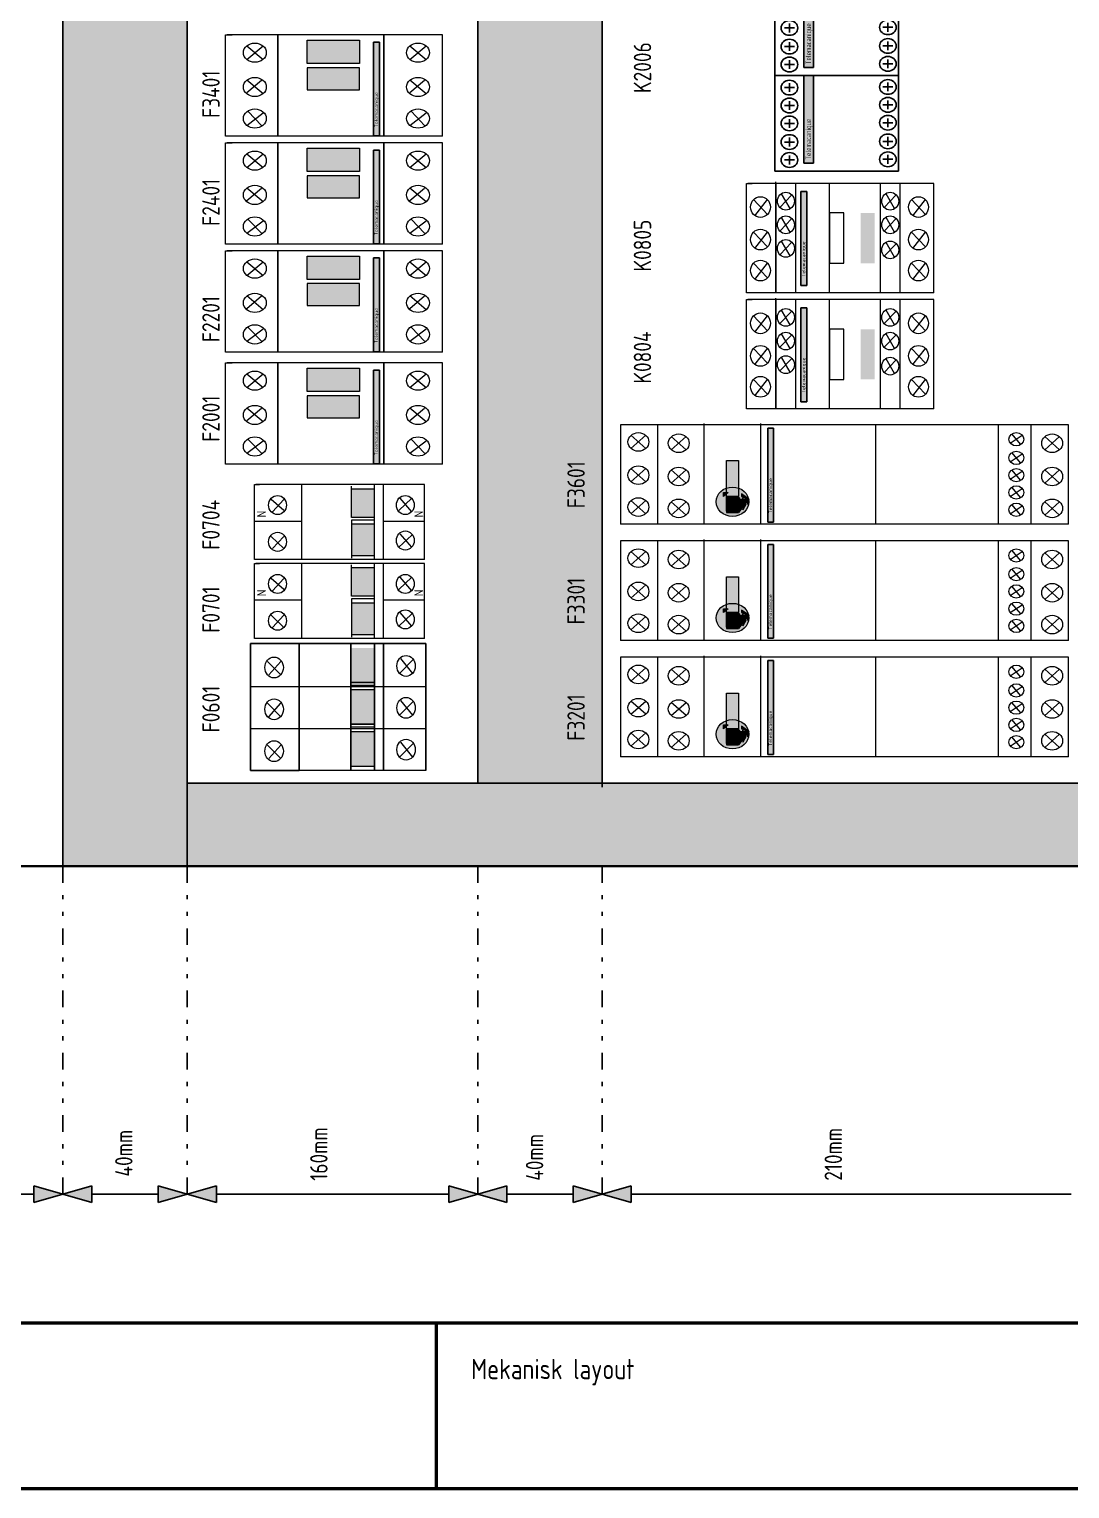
# Model space of a CAD drawing. Header units: millimetres. Extents: x 10 to 410, y 10 to 275.
# Drawn here: x 110.9 to 236.4, y 10 to 185.8 of the extents above; entities that cross this region are included whole.
import ezdxf
from ezdxf.enums import TextEntityAlignment as Align

# ---------------------------------------------------------------- set-up
doc = ezdxf.new("R2010")
doc.units = ezdxf.units.MM
doc.linetypes.add('Caddy_Dashdotdot', pattern=[7.5, 2, -1.5, 0.5, -1.5, 0.5, -1.5])
doc.linetypes.add('Caddy_Solid', pattern=[0])
doc.styles.add('Caddy_Vectorfont1p', font='isocp___.ttf', dxfattribs={"width": 0.9})

# ---------------------------------------------------------------- blocks, each defined once
blk = doc.blocks.new('Blk1')
at = {"linetype": 'Caddy_Solid', "lineweight": 50}
for p, q in [((10, 30), (410, 30)), ((160, 30), (160, 10)), ((410, 10), (10, 10))]:
    blk.add_line(p, q, dxfattribs=at)
at = {"lineweight": 25, "style": 'Caddy_Vectorfont1p', "width": 0.9}
blk.add_text('Mekanisk layout', height=2.45, dxfattribs=at).set_placement((164.2, 23.2))
blk = doc.blocks.new('Blk2')
for points in [[(152.55, 111.26), (152.55, 107.12), (149.69, 107.12), (149.69, 111.26)], [(152.55, 106.22), (152.55, 102.08), (149.69, 102.08), (149.69, 106.22)], [(152.55, 101.18), (152.55, 97.04), (149.69, 97.04), (149.69, 101.18)]]:
    blk.add_hatch(color=256).paths.add_polyline_path(points)
at = {"linetype": 'Caddy_Solid', "lineweight": 25}
for p, q in [((158.75, 111.8), (137.6, 111.8)), ((137.6, 106.58), (137.6, 111.8)), ((143.49, 111.08), (143.49, 111.8)), ((143.49, 111.08), (143.49, 96.5)), ((149.69, 96.5), (149.69, 111.8)), ((152.55, 106.58), (152.55, 111.8)), ((153.66, 106.58), (153.66, 111.8)), ((158.75, 96.5), (158.75, 111.8)), ((137.6, 96.5), (137.6, 106.58)), ((152.55, 106.58), (152.55, 96.5)), ((153.66, 106.58), (153.66, 96.5)), ((143.49, 96.5), (137.6, 96.5))]:
    blk.add_line(p, q, dxfattribs=at)
at = {"linetype": 'Caddy_Solid', "lineweight": 18}
for p, q in [((149.69, 111.8), (149.69, 106.76)), ((149.69, 111.26), (149.69, 107.12)), ((141.26, 108.02), (139.67, 109.64)), ((139.83, 108.02), (141.26, 109.64)), ((155.57, 108.2), (157.16, 109.82)), ((157.16, 108.2), (155.73, 110)), ((158.75, 106.58), (137.6, 106.58)), ((143.49, 106.58), (137.6, 106.58)), ((149.69, 107.12), (152.55, 107.12)), ((152.55, 107.12), (149.69, 107.12)), ((152.55, 106.76), (149.69, 106.76)), ((149.69, 106.76), (149.69, 101.72)), ((152.55, 106.22), (149.69, 106.22)), ((149.69, 106.22), (149.69, 102.08)), ((158.75, 106.58), (153.66, 106.58)), ((141.26, 102.98), (139.67, 104.6)), ((139.83, 102.98), (141.26, 104.6)), ((155.57, 103.16), (157.16, 104.78)), ((157.16, 103.16), (155.73, 104.96)), ((149.69, 102.08), (152.55, 102.08)), ((152.55, 102.08), (149.69, 102.08)), ((158.75, 101.54), (137.6, 101.54)), ((143.49, 101.54), (137.6, 101.54)), ((152.55, 101.72), (149.69, 101.72)), ((149.69, 101.72), (149.69, 96.68)), ((152.55, 101.18), (149.69, 101.18)), ((149.69, 101.18), (149.69, 97.04)), ((158.75, 101.54), (153.66, 101.54)), ((141.26, 97.94), (139.67, 99.56)), ((139.83, 97.94), (141.26, 99.56)), ((155.57, 98.12), (157.16, 99.74)), ((157.16, 98.12), (155.73, 99.92)), ((149.69, 97.04), (152.55, 97.04)), ((158.75, 96.5), (137.6, 96.5))]:
    blk.add_line(p, q, dxfattribs=at)
for centre in [(140.46, 108.92), (156.36, 109.1), (140.46, 103.88), (156.36, 104.06), (156.36, 99.02), (140.46, 98.84)]:
    blk.add_ellipse(centre, major_axis=(0, -1.26), ratio=0.883342, dxfattribs=at)
blk = doc.blocks.new('Blk3')
for color, points in [(256, [(150.73, 142.14), (144.43, 142.14), (144.43, 144.95), (150.73, 144.95)]), (1, [(144.43, 141.65), (150.73, 141.65), (150.73, 139), (144.43, 139)])]:
    blk.add_hatch(color=color).paths.add_polyline_path(points)
at = {"linetype": 'Caddy_Solid', "lineweight": 18}
for p, q in [((134.6, 133.39), (134.6, 145.61)), ((134.6, 145.61), (135.39, 145.61)), ((160.75, 145.61), (134.8, 145.61)), ((137.16, 142.64), (139.12, 144.29)), ((137.16, 144.29), (139.12, 142.64)), ((144.43, 142.14), (144.43, 144.95)), ((144.43, 144.95), (150.73, 144.95)), ((150.73, 144.95), (150.73, 142.14)), ((156.82, 142.64), (158.79, 144.29)), ((156.82, 144.29), (158.79, 142.64)), ((160.75, 133.39), (160.75, 145.61)), ((150.73, 142.14), (144.43, 142.14)), ((150.73, 141.65), (144.43, 141.65)), ((144.43, 141.65), (144.43, 139)), ((150.73, 139), (150.73, 141.65)), ((139.12, 138.51), (137.16, 140.16)), ((137.16, 138.67), (138.93, 140.16)), ((144.43, 139), (150.73, 139)), ((158.79, 138.51), (156.82, 140.16)), ((156.82, 138.67), (158.59, 140.16)), ((137.16, 134.71), (139.12, 136.2)), ((137.35, 136.36), (138.93, 134.71)), ((156.82, 134.71), (158.79, 136.2)), ((157.02, 136.36), (158.59, 134.71)), ((160.75, 133.39), (134.6, 133.39)), ((160.75, 133.39), (134.6, 133.39))]:
    blk.add_line(p, q, dxfattribs=at)
at = {"linetype": 'Caddy_Solid', "lineweight": 25}
for p, q in [((140.89, 145.45), (140.89, 145.61)), ((140.89, 133.39), (140.89, 145.45)), ((153.68, 133.39), (153.68, 145.61))]:
    blk.add_line(p, q, dxfattribs=at)
at = {"linetype": 'Caddy_Solid', "lineweight": 18}
for centre in [(138.14, 143.46), (138.14, 143.46), (157.8, 143.46), (157.8, 143.46), (138.14, 139.33), (138.14, 139.33), (157.8, 139.33), (157.8, 139.33), (138.14, 135.53), (157.8, 135.53)]:
    blk.add_ellipse(centre, major_axis=(1.38, 0), ratio=0.840083, dxfattribs=at)
blk = doc.blocks.new('Blk18')
for points in [[(194.98, 105.84), (194.98, 101.52), (196.42, 101.52), (196.42, 105.84)], [(197.22, 99.75), (197.1, 99.64), (196.97, 99.53), (196.84, 99.44), (196.69, 99.36), (196.54, 99.28), (196.38, 99.23), (196.21, 99.18), (196.04, 99.15), (195.87, 99.13), (195.7, 99.12), (195.53, 99.13), (195.36, 99.15), (195.19, 99.18), (195.02, 99.23), (194.86, 99.28), (194.71, 99.36), (194.56, 99.44), (194.43, 99.53), (194.3, 99.64), (194.18, 99.75), (194.08, 99.87), (193.99, 100), (193.91, 100.14), (193.84, 100.28), (193.79, 100.42), (193.75, 100.57), (193.73, 100.73), (193.72, 100.88), (193.73, 101.03), (193.75, 101.19), (193.79, 101.34), (193.84, 101.48), (193.91, 101.62), (193.99, 101.76), (194.08, 101.89), (194.18, 102.01), (194.3, 102.12), (194.43, 102.23), (194.56, 102.32), (194.71, 102.4), (194.86, 102.48), (195.02, 102.53), (195.19, 102.58), (195.36, 102.61), (195.53, 102.63), (195.7, 102.64), (195.87, 102.63), (196.04, 102.61), (196.21, 102.58), (196.38, 102.53), (196.54, 102.48), (196.69, 102.4), (196.84, 102.32), (196.97, 102.23), (197.1, 102.12), (197.22, 102.01), (197.32, 101.89), (197.41, 101.76), (197.49, 101.62), (197.56, 101.48), (197.61, 101.34), (197.65, 101.19), (197.67, 101.03), (197.68, 100.88), (197.67, 100.73), (197.65, 100.57), (197.61, 100.42), (197.56, 100.28), (197.49, 100.14), (197.41, 100), (197.32, 99.87)], [(195.16, 102), (194.62, 102), (194.62, 101.52)], [(194.98, 101.52), (196.42, 101.52), (196.42, 99.6), (194.98, 99.6), (194.98, 100.56)], [(195.34, 100.88), (196.6, 101.36)], [(197.68, 101.2), (196.42, 101.2), (196.42, 99.6)], [(196.78, 101.52), (196.78, 101.84), (197.68, 101.2)], [(196.78, 100.24), (196.96, 101.36)], [(197.32, 100.56), (196.96, 99.92)], [(197.68, 101.2), (197.5, 100.56)]]:
    blk.add_hatch(color=256).paths.add_polyline_path(points)
at = {"linetype": 'Caddy_Solid', "lineweight": 18}
for p, q in [((236.2, 110.16), (182.2, 110.16)), ((182.2, 110.16), (182.2, 98.16)), ((186.7, 98.16), (186.7, 110.16)), ((192.28, 98.16), (192.28, 110.32)), ((199.12, 98.16), (199.12, 110.32)), ((212.98, 98.16), (212.98, 110.16)), ((227.74, 98.16), (227.74, 110.16)), ((230.44, 107.76), (229.36, 109.04)), ((231.7, 98.16), (231.7, 110.16)), ((236.2, 98.16), (236.2, 110.16)), ((185.26, 107.28), (183.46, 108.88)), ((183.46, 107.28), (185.26, 108.88)), ((190.12, 107.12), (188.32, 108.72)), ((188.32, 107.12), (190.12, 108.72)), ((229.18, 107.92), (230.62, 108.88)), ((235.12, 107.12), (233.32, 108.72)), ((233.32, 107.12), (235.12, 108.72)), ((194.98, 105.2), (194.98, 105.84)), ((194.98, 105.84), (196.42, 105.84)), ((229.18, 105.68), (230.62, 106.64)), ((230.44, 105.52), (229.36, 106.8)), ((185.26, 103.28), (183.46, 104.88)), ((183.46, 103.28), (185.26, 104.88)), ((190.12, 103.12), (188.32, 104.72)), ((188.32, 103.12), (190.12, 104.72)), ((194.98, 99.76), (194.98, 105.2)), ((229.18, 103.6), (230.62, 104.56)), ((230.44, 103.44), (229.36, 104.72)), ((235.12, 103.12), (233.32, 104.72)), ((233.32, 103.12), (235.12, 104.72)), ((229.18, 101.52), (230.62, 102.48)), ((230.44, 101.36), (229.36, 102.64)), ((185.26, 99.44), (183.46, 101.04)), ((183.46, 99.44), (185.26, 101.04)), ((190.12, 99.28), (188.32, 100.88)), ((188.32, 99.28), (190.12, 100.88)), ((229.18, 99.44), (230.62, 100.4)), ((230.44, 99.28), (229.36, 100.56)), ((235.12, 99.28), (233.32, 100.88)), ((233.32, 99.28), (235.12, 100.88)), ((236.2, 98.16), (182.2, 98.16))]:
    blk.add_line(p, q, dxfattribs=at)
for points in [[(196.42, 105.84), (196.42, 101.52), (194.98, 101.52), (194.98, 105.84)], [(194.62, 101.52), (194.62, 102), (195.16, 102)], [(194.98, 100.56), (194.98, 99.6), (196.42, 99.6), (196.42, 101.52), (194.98, 101.52)], [(196.6, 101.36), (195.34, 100.88)], [(196.42, 99.6), (196.42, 101.2), (197.68, 101.2)], [(197.68, 101.2), (196.78, 101.84), (196.78, 101.52)], [(196.96, 101.36), (196.78, 100.24)], [(196.96, 99.92), (197.32, 100.56)], [(197.5, 100.56), (197.68, 101.2)]]:
    blk.add_lwpolyline(points, close=True, dxfattribs=at)
for centre, major_axis in [((184.36, 108.08), (1.26, 0)), ((184.36, 108.08), (1.26, 0)), ((189.22, 107.92), (1.26, 0)), ((189.22, 107.92), (1.26, 0)), ((229.9, 108.4), (0.9, 0)), ((229.9, 108.4), (0.9, 0)), ((234.22, 107.92), (1.26, 0)), ((234.22, 107.92), (1.26, 0)), ((229.9, 106.16), (0.9, 0)), ((229.9, 106.16), (0.9, 0)), ((184.36, 104.08), (1.26, 0)), ((184.36, 104.08), (1.26, 0)), ((189.22, 103.92), (1.26, 0)), ((189.22, 103.92), (1.26, 0)), ((229.9, 104.08), (0.9, 0)), ((229.9, 104.08), (0.9, 0)), ((234.22, 103.92), (1.26, 0)), ((234.22, 103.92), (1.26, 0)), ((195.7, 100.88), (1.98, 0)), ((229.9, 102), (0.9, 0)), ((229.9, 102), (0.9, 0)), ((184.36, 100.24), (1.26, 0)), ((184.36, 100.24), (1.26, 0)), ((189.22, 100.08), (1.26, 0)), ((229.9, 99.92), (0.9, 0)), ((234.22, 100.08), (1.26, 0)), ((234.22, 100.08), (1.26, 0))]:
    blk.add_ellipse(centre, major_axis=major_axis, ratio=0.888889, dxfattribs=at)
blk = doc.blocks.new('Blk19')
for points in [[(194.98, 119.84), (194.98, 115.52), (196.42, 115.52), (196.42, 119.84)], [(197.22, 113.75), (197.1, 113.64), (196.97, 113.53), (196.84, 113.44), (196.69, 113.36), (196.54, 113.28), (196.38, 113.23), (196.21, 113.18), (196.04, 113.15), (195.87, 113.13), (195.7, 113.12), (195.53, 113.13), (195.36, 113.15), (195.19, 113.18), (195.02, 113.23), (194.86, 113.28), (194.71, 113.36), (194.56, 113.44), (194.43, 113.53), (194.3, 113.64), (194.18, 113.75), (194.08, 113.87), (193.99, 114), (193.91, 114.14), (193.84, 114.28), (193.79, 114.42), (193.75, 114.57), (193.73, 114.73), (193.72, 114.88), (193.73, 115.03), (193.75, 115.19), (193.79, 115.34), (193.84, 115.48), (193.91, 115.62), (193.99, 115.76), (194.08, 115.89), (194.18, 116.01), (194.3, 116.12), (194.43, 116.23), (194.56, 116.32), (194.71, 116.4), (194.86, 116.48), (195.02, 116.53), (195.19, 116.58), (195.36, 116.61), (195.53, 116.63), (195.7, 116.64), (195.87, 116.63), (196.04, 116.61), (196.21, 116.58), (196.38, 116.53), (196.54, 116.48), (196.69, 116.4), (196.84, 116.32), (196.97, 116.23), (197.1, 116.12), (197.22, 116.01), (197.32, 115.89), (197.41, 115.76), (197.49, 115.62), (197.56, 115.48), (197.61, 115.34), (197.65, 115.19), (197.67, 115.03), (197.68, 114.88), (197.67, 114.73), (197.65, 114.57), (197.61, 114.42), (197.56, 114.28), (197.49, 114.14), (197.41, 114), (197.32, 113.87)], [(195.16, 116), (194.62, 116), (194.62, 115.52)], [(194.98, 115.52), (196.42, 115.52), (196.42, 113.6), (194.98, 113.6), (194.98, 114.56)], [(195.34, 114.88), (196.6, 115.36)], [(197.68, 115.2), (196.42, 115.2), (196.42, 113.6)], [(196.78, 115.52), (196.78, 115.84), (197.68, 115.2)], [(196.78, 114.24), (196.96, 115.36)], [(197.32, 114.56), (196.96, 113.92)], [(197.68, 115.2), (197.5, 114.56)]]:
    blk.add_hatch(color=256).paths.add_polyline_path(points)
at = {"linetype": 'Caddy_Solid', "lineweight": 18}
for p, q in [((236.2, 124.16), (182.2, 124.16)), ((182.2, 124.16), (182.2, 112.16)), ((186.7, 112.16), (186.7, 124.16)), ((192.28, 112.16), (192.28, 124.32)), ((199.12, 112.16), (199.12, 124.32)), ((212.98, 112.16), (212.98, 124.16)), ((227.74, 112.16), (227.74, 124.16)), ((231.7, 112.16), (231.7, 124.16)), ((236.2, 112.16), (236.2, 124.16)), ((185.26, 121.28), (183.46, 122.88)), ((183.46, 121.28), (185.26, 122.88)), ((190.12, 121.12), (188.32, 122.72)), ((188.32, 121.12), (190.12, 122.72)), ((229.18, 121.92), (230.62, 122.88)), ((230.44, 121.76), (229.36, 123.04)), ((235.12, 121.12), (233.32, 122.72)), ((233.32, 121.12), (235.12, 122.72)), ((194.98, 119.2), (194.98, 119.84)), ((194.98, 119.84), (196.42, 119.84)), ((229.18, 119.68), (230.62, 120.64)), ((230.44, 119.52), (229.36, 120.8)), ((185.26, 117.28), (183.46, 118.88)), ((183.46, 117.28), (185.26, 118.88)), ((190.12, 117.12), (188.32, 118.72)), ((188.32, 117.12), (190.12, 118.72)), ((194.98, 113.76), (194.98, 119.2)), ((229.18, 117.6), (230.62, 118.56)), ((230.44, 117.44), (229.36, 118.72)), ((235.12, 117.12), (233.32, 118.72)), ((233.32, 117.12), (235.12, 118.72)), ((229.18, 115.52), (230.62, 116.48)), ((230.44, 115.36), (229.36, 116.64)), ((185.26, 113.44), (183.46, 115.04)), ((183.46, 113.44), (185.26, 115.04)), ((190.12, 113.28), (188.32, 114.88)), ((188.32, 113.28), (190.12, 114.88)), ((229.18, 113.44), (230.62, 114.4)), ((230.44, 113.28), (229.36, 114.56)), ((235.12, 113.28), (233.32, 114.88)), ((233.32, 113.28), (235.12, 114.88)), ((236.2, 112.16), (182.2, 112.16))]:
    blk.add_line(p, q, dxfattribs=at)
for points in [[(196.42, 119.84), (196.42, 115.52), (194.98, 115.52), (194.98, 119.84)], [(194.62, 115.52), (194.62, 116), (195.16, 116)], [(194.98, 114.56), (194.98, 113.6), (196.42, 113.6), (196.42, 115.52), (194.98, 115.52)], [(196.6, 115.36), (195.34, 114.88)], [(196.42, 113.6), (196.42, 115.2), (197.68, 115.2)], [(197.68, 115.2), (196.78, 115.84), (196.78, 115.52)], [(196.96, 115.36), (196.78, 114.24)], [(196.96, 113.92), (197.32, 114.56)], [(197.5, 114.56), (197.68, 115.2)]]:
    blk.add_lwpolyline(points, close=True, dxfattribs=at)
for centre, major_axis in [((184.36, 122.08), (1.26, 0)), ((184.36, 122.08), (1.26, 0)), ((229.9, 122.4), (0.9, 0)), ((229.9, 122.4), (0.9, 0)), ((189.22, 121.92), (1.26, 0)), ((189.22, 121.92), (1.26, 0)), ((234.22, 121.92), (1.26, 0)), ((234.22, 121.92), (1.26, 0)), ((229.9, 120.16), (0.9, 0)), ((229.9, 120.16), (0.9, 0)), ((184.36, 118.08), (1.26, 0)), ((184.36, 118.08), (1.26, 0)), ((189.22, 117.92), (1.26, 0)), ((189.22, 117.92), (1.26, 0)), ((229.9, 118.08), (0.9, 0)), ((229.9, 118.08), (0.9, 0)), ((234.22, 117.92), (1.26, 0)), ((234.22, 117.92), (1.26, 0)), ((195.7, 114.88), (1.98, 0)), ((229.9, 116), (0.9, 0)), ((229.9, 116), (0.9, 0)), ((184.36, 114.24), (1.26, 0)), ((184.36, 114.24), (1.26, 0)), ((189.22, 114.08), (1.26, 0)), ((229.9, 113.92), (0.9, 0)), ((234.22, 114.08), (1.26, 0)), ((234.22, 114.08), (1.26, 0))]:
    blk.add_ellipse(centre, major_axis=major_axis, ratio=0.888889, dxfattribs=at)
blk = doc.blocks.new('Blk20')
for points in [[(194.98, 133.84), (194.98, 129.52), (196.42, 129.52), (196.42, 133.84)], [(197.22, 127.75), (197.1, 127.64), (196.97, 127.53), (196.84, 127.44), (196.69, 127.36), (196.54, 127.28), (196.38, 127.23), (196.21, 127.18), (196.04, 127.15), (195.87, 127.13), (195.7, 127.12), (195.53, 127.13), (195.36, 127.15), (195.19, 127.18), (195.02, 127.23), (194.86, 127.28), (194.71, 127.36), (194.56, 127.44), (194.43, 127.53), (194.3, 127.64), (194.18, 127.75), (194.08, 127.87), (193.99, 128), (193.91, 128.14), (193.84, 128.28), (193.79, 128.42), (193.75, 128.57), (193.73, 128.73), (193.72, 128.88), (193.73, 129.03), (193.75, 129.19), (193.79, 129.34), (193.84, 129.48), (193.91, 129.62), (193.99, 129.76), (194.08, 129.89), (194.18, 130.01), (194.3, 130.12), (194.43, 130.23), (194.56, 130.32), (194.71, 130.4), (194.86, 130.48), (195.02, 130.53), (195.19, 130.58), (195.36, 130.61), (195.53, 130.63), (195.7, 130.64), (195.87, 130.63), (196.04, 130.61), (196.21, 130.58), (196.38, 130.53), (196.54, 130.48), (196.69, 130.4), (196.84, 130.32), (196.97, 130.23), (197.1, 130.12), (197.22, 130.01), (197.32, 129.89), (197.41, 129.76), (197.49, 129.62), (197.56, 129.48), (197.61, 129.34), (197.65, 129.19), (197.67, 129.03), (197.68, 128.88), (197.67, 128.73), (197.65, 128.57), (197.61, 128.42), (197.56, 128.28), (197.49, 128.14), (197.41, 128), (197.32, 127.87)], [(195.16, 130), (194.62, 130), (194.62, 129.52)], [(194.98, 129.52), (196.42, 129.52), (196.42, 127.6), (194.98, 127.6), (194.98, 128.56)], [(195.34, 128.88), (196.6, 129.36)], [(197.68, 129.2), (196.42, 129.2), (196.42, 127.6)], [(196.78, 129.52), (196.78, 129.84), (197.68, 129.2)], [(196.78, 128.24), (196.96, 129.36)], [(197.32, 128.56), (196.96, 127.92)], [(197.68, 129.2), (197.5, 128.56)]]:
    blk.add_hatch(color=256).paths.add_polyline_path(points)
at = {"linetype": 'Caddy_Solid', "lineweight": 18}
for p, q in [((236.2, 138.16), (182.2, 138.16)), ((182.2, 138.16), (182.2, 126.16)), ((186.7, 126.16), (186.7, 138.16)), ((192.28, 126.16), (192.28, 138.32)), ((199.12, 126.16), (199.12, 138.32)), ((212.98, 126.16), (212.98, 138.16)), ((227.74, 126.16), (227.74, 138.16)), ((231.7, 126.16), (231.7, 138.16)), ((236.2, 126.16), (236.2, 138.16)), ((185.26, 135.28), (183.46, 136.88)), ((183.46, 135.28), (185.26, 136.88)), ((190.12, 135.12), (188.32, 136.72)), ((188.32, 135.12), (190.12, 136.72)), ((229.18, 135.92), (230.62, 136.88)), ((230.44, 135.76), (229.36, 137.04)), ((235.12, 135.12), (233.32, 136.72)), ((233.32, 135.12), (235.12, 136.72)), ((194.98, 133.2), (194.98, 133.84)), ((194.98, 133.84), (196.42, 133.84)), ((229.18, 133.68), (230.62, 134.64)), ((230.44, 133.52), (229.36, 134.8)), ((185.26, 131.28), (183.46, 132.88)), ((183.46, 131.28), (185.26, 132.88)), ((190.12, 131.12), (188.32, 132.72)), ((188.32, 131.12), (190.12, 132.72)), ((194.98, 127.76), (194.98, 133.2)), ((229.18, 131.6), (230.62, 132.56)), ((230.44, 131.44), (229.36, 132.72)), ((235.12, 131.12), (233.32, 132.72)), ((233.32, 131.12), (235.12, 132.72)), ((229.18, 129.52), (230.62, 130.48)), ((230.44, 129.36), (229.36, 130.64)), ((185.26, 127.44), (183.46, 129.04)), ((183.46, 127.44), (185.26, 129.04)), ((190.12, 127.28), (188.32, 128.88)), ((188.32, 127.28), (190.12, 128.88)), ((229.18, 127.44), (230.62, 128.4)), ((230.44, 127.28), (229.36, 128.56)), ((235.12, 127.28), (233.32, 128.88)), ((233.32, 127.28), (235.12, 128.88)), ((236.2, 126.16), (182.2, 126.16))]:
    blk.add_line(p, q, dxfattribs=at)
for points in [[(196.42, 133.84), (196.42, 129.52), (194.98, 129.52), (194.98, 133.84)], [(194.62, 129.52), (194.62, 130), (195.16, 130)], [(194.98, 128.56), (194.98, 127.6), (196.42, 127.6), (196.42, 129.52), (194.98, 129.52)], [(196.6, 129.36), (195.34, 128.88)], [(196.42, 127.6), (196.42, 129.2), (197.68, 129.2)], [(197.68, 129.2), (196.78, 129.84), (196.78, 129.52)], [(196.96, 129.36), (196.78, 128.24)], [(196.96, 127.92), (197.32, 128.56)], [(197.5, 128.56), (197.68, 129.2)]]:
    blk.add_lwpolyline(points, close=True, dxfattribs=at)
for centre, major_axis in [((184.36, 136.08), (1.26, 0)), ((184.36, 136.08), (1.26, 0)), ((229.9, 136.4), (0.9, 0)), ((229.9, 136.4), (0.9, 0)), ((189.22, 135.92), (1.26, 0)), ((189.22, 135.92), (1.26, 0)), ((234.22, 135.92), (1.26, 0)), ((234.22, 135.92), (1.26, 0)), ((229.9, 134.16), (0.9, 0)), ((229.9, 134.16), (0.9, 0)), ((184.36, 132.08), (1.26, 0)), ((184.36, 132.08), (1.26, 0)), ((189.22, 131.92), (1.26, 0)), ((189.22, 131.92), (1.26, 0)), ((229.9, 132.08), (0.9, 0)), ((229.9, 132.08), (0.9, 0)), ((234.22, 131.92), (1.26, 0)), ((234.22, 131.92), (1.26, 0)), ((195.7, 128.88), (1.98, 0)), ((229.9, 130), (0.9, 0)), ((229.9, 130), (0.9, 0)), ((184.36, 128.24), (1.26, 0)), ((184.36, 128.24), (1.26, 0)), ((189.22, 128.08), (1.26, 0)), ((229.9, 127.92), (0.9, 0)), ((234.22, 128.08), (1.26, 0)), ((234.22, 128.08), (1.26, 0))]:
    blk.add_ellipse(centre, major_axis=major_axis, ratio=0.888889, dxfattribs=at)
blk = doc.blocks.new('Blk22')
at = {"linetype": 'Caddy_Solid', "lineweight": 18}
for p, q in [((209.1, 163.66), (207.4, 163.66)), ((207.4, 163.66), (207.4, 157.61)), ((209.1, 157.61), (209.1, 163.66)), ((207.4, 157.61), (209.1, 157.61))]:
    blk.add_line(p, q, dxfattribs=at)
blk = doc.blocks.new('Blk21')
blk.add_hatch(color=256).paths.add_polyline_path([(212.84, 163.66), (212.84, 157.61), (211.14, 157.61), (211.14, 163.66)])
at = {"linetype": 'Caddy_Solid', "lineweight": 18}
for p, q in [((197.37, 154.05), (197.37, 167.22)), ((197.37, 167.22), (198.05, 167.22)), ((219.98, 167.22), (197.54, 167.22)), ((200.94, 154.05), (200.94, 167.4)), ((203.32, 154.05), (203.32, 167.22)), ((207.4, 154.05), (207.4, 167.22)), ((213.52, 154.05), (213.52, 167.22)), ((215.9, 154.05), (215.9, 167.22)), ((219.98, 154.05), (219.98, 167.22)), ((199.93, 163.48), (198.23, 165.26)), ((198.39, 163.3), (199.93, 165.26)), ((201.46, 164.37), (202.81, 165.79)), ((202.64, 164.19), (201.62, 165.97)), ((214.03, 164.37), (215.39, 165.79)), ((215.22, 164.19), (214.2, 165.97)), ((218.96, 163.48), (217.26, 165.26)), ((217.43, 163.3), (218.96, 165.26)), ((201.46, 161.52), (202.81, 162.95)), ((202.64, 161.34), (201.62, 163.12)), ((214.03, 161.52), (215.39, 162.95)), ((215.22, 161.34), (214.2, 163.12)), ((199.93, 159.56), (198.23, 161.34)), ((198.39, 159.39), (199.93, 161.34)), ((201.46, 158.67), (202.81, 160.1)), ((202.64, 158.5), (201.62, 160.28)), ((215.22, 158.32), (214.2, 160.1)), ((218.96, 159.56), (217.26, 161.34)), ((217.43, 159.39), (218.96, 161.34)), ((214.03, 158.5), (215.39, 159.92)), ((199.93, 155.83), (198.23, 157.61)), ((198.39, 155.65), (199.93, 157.61)), ((218.96, 155.83), (217.26, 157.61)), ((217.43, 155.65), (218.96, 157.61)), ((219.98, 154.05), (197.37, 154.05)), ((219.98, 154.05), (197.37, 154.05))]:
    blk.add_line(p, q, dxfattribs=at)
at = {"linetype": 'Caddy_Solid', "lineweight": 25}
blk.add_line((200.94, 154.05), (200.94, 167.22), dxfattribs=at)
at = {"linetype": 'Caddy_Solid', "lineweight": 18}
for centre, major_axis in [((199.07, 164.37), (0, 1.25)), ((202.13, 165.08), (0, 1.07)), ((214.71, 165.08), (0, 1.07)), ((218.11, 164.37), (0, 1.25)), ((202.13, 162.23), (0, 1.07)), ((214.71, 162.23), (0, 1.07)), ((199.07, 160.45), (0, 1.25)), ((202.13, 159.39), (0, 1.07)), ((214.71, 159.21), (0, 1.07)), ((218.11, 160.45), (0, 1.25)), ((199.07, 156.72), (0, 1.25)), ((218.11, 156.72), (0, 1.25))]:
    blk.add_ellipse(centre, major_axis=major_axis, ratio=0.955055, dxfattribs=at)
blk.add_blockref('Blk22', (0, 0, 1))
blk = doc.blocks.new('Blk23')
for points in [[(152.57, 120.94), (152.57, 117.5), (149.8, 117.5), (149.8, 120.94)], [(152.57, 116.68), (152.57, 112.91), (149.8, 112.91), (149.8, 116.68)]]:
    blk.add_hatch(color=256).paths.add_polyline_path(points)
at = {"linetype": 'Caddy_Solid', "lineweight": 18}
for p, q in [((138.1, 121.44), (138.71, 121.44)), ((138.1, 112.42), (138.1, 121.44)), ((158.58, 121.44), (138.25, 121.44)), ((143.79, 112.42), (143.79, 121.44)), ((152.57, 112.42), (152.57, 121.44)), ((153.65, 112.42), (153.65, 121.44)), ((158.58, 112.42), (158.58, 121.44)), ((141.64, 118.32), (140.1, 119.63)), ((140.25, 118.16), (141.64, 119.63)), ((149.8, 120.94), (149.8, 121.27)), ((149.8, 117.5), (149.8, 120.94)), ((149.8, 120.94), (152.57, 120.94)), ((155.5, 118.32), (157.04, 119.8)), ((157.04, 118.16), (155.65, 119.8)), ((143.79, 117.01), (138.1, 117.01)), ((152.57, 117.5), (149.8, 117.5)), ((152.57, 117.17), (149.8, 117.17)), ((149.8, 117.17), (149.8, 112.58)), ((152.57, 116.68), (149.8, 116.68)), ((149.8, 116.68), (149.8, 112.91)), ((158.58, 117.01), (153.65, 117.01)), ((141.64, 113.73), (140.1, 115.2)), ((140.25, 113.73), (141.64, 115.2)), ((155.5, 113.89), (157.04, 115.37)), ((157.04, 113.89), (155.65, 115.53)), ((149.8, 112.91), (152.57, 112.91)), ((158.58, 112.42), (138.1, 112.42))]:
    blk.add_line(p, q, dxfattribs=at)
for centre in [(140.87, 118.98), (156.27, 118.98), (140.87, 114.55), (156.27, 114.71)]:
    blk.add_ellipse(centre, major_axis=(0, 1.15), ratio=0.939023, dxfattribs=at)
at = {"lineweight": 18, "style": 'Caddy_Vectorfont1p', "width": 0.954}
for p in [(139.48, 117.5), (158.42, 117.5)]:
    blk.add_text('N', height=1.08, rotation=90, dxfattribs=at).set_placement(p)
blk = doc.blocks.new('Blk24')
for points in [[(152.57, 130.44), (152.57, 127), (149.8, 127), (149.8, 130.44)], [(152.57, 126.18), (152.57, 122.41), (149.8, 122.41), (149.8, 126.18)]]:
    blk.add_hatch(color=256).paths.add_polyline_path(points)
at = {"linetype": 'Caddy_Solid', "lineweight": 18}
for p, q in [((138.1, 130.94), (138.71, 130.94)), ((138.1, 121.92), (138.1, 130.94)), ((158.58, 130.94), (138.25, 130.94)), ((143.79, 121.92), (143.79, 130.94)), ((149.8, 130.44), (149.8, 130.77)), ((149.8, 127), (149.8, 130.44)), ((149.8, 130.44), (152.57, 130.44)), ((152.57, 121.92), (152.57, 130.94)), ((153.65, 121.92), (153.65, 130.94)), ((158.58, 121.92), (158.58, 130.94)), ((141.64, 127.82), (140.1, 129.13)), ((140.25, 127.66), (141.64, 129.13)), ((155.5, 127.82), (157.04, 129.3)), ((157.04, 127.66), (155.65, 129.3)), ((152.57, 127), (149.8, 127)), ((152.57, 126.67), (149.8, 126.67)), ((149.8, 126.67), (149.8, 122.08)), ((143.79, 126.51), (138.1, 126.51)), ((152.57, 126.18), (149.8, 126.18)), ((149.8, 126.18), (149.8, 122.41)), ((158.58, 126.51), (153.65, 126.51)), ((155.5, 123.39), (157.04, 124.87)), ((157.04, 123.39), (155.65, 125.03)), ((141.64, 123.23), (140.1, 124.7)), ((140.25, 123.23), (141.64, 124.7)), ((158.58, 121.92), (138.1, 121.92)), ((149.8, 122.41), (152.57, 122.41))]:
    blk.add_line(p, q, dxfattribs=at)
for centre in [(140.87, 128.48), (156.27, 128.48), (140.87, 124.05), (156.27, 124.21)]:
    blk.add_ellipse(centre, major_axis=(0, 1.15), ratio=0.939023, dxfattribs=at)
at = {"lineweight": 18, "style": 'Caddy_Vectorfont1p', "width": 0.954}
for p in [(139.48, 127), (158.43, 127)]:
    blk.add_text('N', height=1.08, rotation=90, dxfattribs=at).set_placement(p)
blk = doc.blocks.new('Blk25')
for color, points in [(256, [(150.73, 155.64), (144.43, 155.64), (144.43, 158.45), (150.73, 158.45)]), (1, [(144.43, 155.15), (150.73, 155.15), (150.73, 152.5), (144.43, 152.5)])]:
    blk.add_hatch(color=color).paths.add_polyline_path(points)
at = {"linetype": 'Caddy_Solid', "lineweight": 18}
for p, q in [((134.6, 146.89), (134.6, 159.11)), ((134.6, 159.11), (135.39, 159.11)), ((160.75, 159.11), (134.8, 159.11)), ((144.43, 155.64), (144.43, 158.45)), ((144.43, 158.45), (150.73, 158.45)), ((150.73, 158.45), (150.73, 155.64)), ((160.75, 146.89), (160.75, 159.11)), ((137.16, 156.14), (139.12, 157.79)), ((137.16, 157.79), (139.12, 156.14)), ((156.82, 156.14), (158.79, 157.79)), ((156.82, 157.79), (158.79, 156.14)), ((150.73, 155.64), (144.43, 155.64)), ((150.73, 155.15), (144.43, 155.15)), ((144.43, 155.15), (144.43, 152.5)), ((150.73, 152.5), (150.73, 155.15)), ((139.12, 152.01), (137.16, 153.66)), ((137.16, 152.17), (138.93, 153.66)), ((158.79, 152.01), (156.82, 153.66)), ((156.82, 152.17), (158.59, 153.66)), ((144.43, 152.5), (150.73, 152.5)), ((137.16, 148.21), (139.12, 149.7)), ((137.35, 149.86), (138.93, 148.21)), ((156.82, 148.21), (158.79, 149.7)), ((157.02, 149.86), (158.59, 148.21)), ((160.75, 146.89), (134.6, 146.89)), ((160.75, 146.89), (134.6, 146.89))]:
    blk.add_line(p, q, dxfattribs=at)
at = {"linetype": 'Caddy_Solid', "lineweight": 25}
for p, q in [((140.89, 158.95), (140.89, 159.11)), ((140.89, 146.89), (140.89, 158.95)), ((153.68, 146.89), (153.68, 159.11))]:
    blk.add_line(p, q, dxfattribs=at)
at = {"linetype": 'Caddy_Solid', "lineweight": 18}
for centre in [(138.14, 156.96), (138.14, 156.96), (157.8, 156.96), (157.8, 156.96), (138.14, 152.83), (138.14, 152.83), (157.8, 152.83), (157.8, 152.83), (138.14, 149.03), (157.8, 149.03)]:
    blk.add_ellipse(centre, major_axis=(1.38, 0), ratio=0.840083, dxfattribs=at)
blk = doc.blocks.new('Blk26')
for color, points in [(256, [(150.73, 168.64), (144.43, 168.64), (144.43, 171.45), (150.73, 171.45)]), (1, [(144.43, 168.15), (150.73, 168.15), (150.73, 165.5), (144.43, 165.5)])]:
    blk.add_hatch(color=color).paths.add_polyline_path(points)
at = {"linetype": 'Caddy_Solid', "lineweight": 18}
for p, q in [((134.6, 159.89), (134.6, 172.11)), ((134.6, 172.11), (135.39, 172.11)), ((160.75, 172.11), (134.8, 172.11)), ((137.16, 169.14), (139.12, 170.79)), ((137.16, 170.79), (139.12, 169.14)), ((144.43, 168.64), (144.43, 171.45)), ((144.43, 171.45), (150.73, 171.45)), ((150.73, 171.45), (150.73, 168.64)), ((156.82, 169.14), (158.79, 170.79)), ((156.82, 170.79), (158.79, 169.14)), ((160.75, 159.89), (160.75, 172.11)), ((150.73, 168.64), (144.43, 168.64)), ((150.73, 168.15), (144.43, 168.15)), ((144.43, 168.15), (144.43, 165.5)), ((150.73, 165.5), (150.73, 168.15)), ((139.12, 165.01), (137.16, 166.66)), ((137.16, 165.17), (138.93, 166.66)), ((144.43, 165.5), (150.73, 165.5)), ((158.79, 165.01), (156.82, 166.66)), ((156.82, 165.17), (158.59, 166.66)), ((137.16, 161.21), (139.12, 162.7)), ((137.35, 162.86), (138.93, 161.21)), ((156.82, 161.21), (158.79, 162.7)), ((157.02, 162.86), (158.59, 161.21)), ((160.75, 159.89), (134.6, 159.89)), ((160.75, 159.89), (134.6, 159.89))]:
    blk.add_line(p, q, dxfattribs=at)
at = {"linetype": 'Caddy_Solid', "lineweight": 25}
for p, q in [((140.89, 171.95), (140.89, 172.11)), ((140.89, 159.89), (140.89, 171.95)), ((153.68, 159.89), (153.68, 172.11))]:
    blk.add_line(p, q, dxfattribs=at)
at = {"linetype": 'Caddy_Solid', "lineweight": 18}
for centre in [(138.14, 169.96), (138.14, 169.96), (157.8, 169.96), (157.8, 169.96), (138.14, 165.83), (138.14, 165.83), (157.8, 165.83), (157.8, 165.83), (138.14, 162.03), (157.8, 162.03)]:
    blk.add_ellipse(centre, major_axis=(1.38, 0), ratio=0.840083, dxfattribs=at)
blk = doc.blocks.new('Blk27')
for color, points in [(256, [(150.73, 181.64), (144.43, 181.64), (144.43, 184.45), (150.73, 184.45)]), (1, [(144.43, 181.15), (150.73, 181.15), (150.73, 178.5), (144.43, 178.5)])]:
    blk.add_hatch(color=color).paths.add_polyline_path(points)
at = {"linetype": 'Caddy_Solid', "lineweight": 18}
for p, q in [((134.6, 172.89), (134.6, 185.11)), ((134.6, 185.11), (135.39, 185.11)), ((160.75, 185.11), (134.8, 185.11)), ((160.75, 172.89), (160.75, 185.11)), ((137.16, 182.14), (139.12, 183.79)), ((137.16, 183.79), (139.12, 182.14)), ((144.43, 181.64), (144.43, 184.45)), ((144.43, 184.45), (150.73, 184.45)), ((150.73, 184.45), (150.73, 181.64)), ((156.82, 182.14), (158.79, 183.79)), ((156.82, 183.79), (158.79, 182.14)), ((150.73, 181.64), (144.43, 181.64)), ((150.73, 181.15), (144.43, 181.15)), ((144.43, 181.15), (144.43, 178.5)), ((150.73, 178.5), (150.73, 181.15)), ((139.12, 178.01), (137.16, 179.66)), ((137.16, 178.17), (138.93, 179.66)), ((158.79, 178.01), (156.82, 179.66)), ((156.82, 178.17), (158.59, 179.66)), ((144.43, 178.5), (150.73, 178.5)), ((137.35, 175.86), (138.93, 174.21)), ((157.02, 175.86), (158.59, 174.21)), ((137.16, 174.21), (139.12, 175.7)), ((156.82, 174.21), (158.79, 175.7)), ((160.75, 172.89), (134.6, 172.89)), ((160.75, 172.89), (134.6, 172.89))]:
    blk.add_line(p, q, dxfattribs=at)
at = {"linetype": 'Caddy_Solid', "lineweight": 25}
for p, q in [((140.89, 184.95), (140.89, 185.11)), ((140.89, 172.89), (140.89, 184.95)), ((153.68, 172.89), (153.68, 185.11))]:
    blk.add_line(p, q, dxfattribs=at)
at = {"linetype": 'Caddy_Solid', "lineweight": 18}
for centre in [(138.14, 182.96), (138.14, 182.96), (157.8, 182.96), (157.8, 182.96), (138.14, 178.83), (138.14, 178.83), (157.8, 178.83), (157.8, 178.83), (138.14, 175.03), (157.8, 175.03)]:
    blk.add_ellipse(centre, major_axis=(1.38, 0), ratio=0.840083, dxfattribs=at)
blk = doc.blocks.new('Blk29')
at = {"linetype": 'Caddy_Solid', "lineweight": 18}
for p, q in [((209.1, 149.66), (207.4, 149.66)), ((207.4, 149.66), (207.4, 143.61)), ((209.1, 143.61), (209.1, 149.66)), ((207.4, 143.61), (209.1, 143.61))]:
    blk.add_line(p, q, dxfattribs=at)
blk = doc.blocks.new('Blk28')
blk.add_hatch(color=256).paths.add_polyline_path([(212.84, 149.66), (212.84, 143.61), (211.14, 143.61), (211.14, 149.66)])
at = {"linetype": 'Caddy_Solid', "lineweight": 18}
for p, q in [((197.37, 140.05), (197.37, 153.22)), ((197.37, 153.22), (198.05, 153.22)), ((219.98, 153.22), (197.54, 153.22)), ((200.94, 140.05), (200.94, 153.4)), ((203.32, 140.05), (203.32, 153.22)), ((207.4, 140.05), (207.4, 153.22)), ((213.52, 140.05), (213.52, 153.22)), ((215.9, 140.05), (215.9, 153.22)), ((219.98, 140.05), (219.98, 153.22)), ((199.93, 149.48), (198.23, 151.26)), ((198.39, 149.3), (199.93, 151.26)), ((201.46, 150.37), (202.81, 151.79)), ((202.64, 150.19), (201.62, 151.97)), ((214.03, 150.37), (215.39, 151.79)), ((215.22, 150.19), (214.2, 151.97)), ((218.96, 149.48), (217.26, 151.26)), ((217.43, 149.3), (218.96, 151.26)), ((201.46, 147.52), (202.81, 148.95)), ((202.64, 147.34), (201.62, 149.12)), ((214.03, 147.52), (215.39, 148.95)), ((215.22, 147.34), (214.2, 149.12)), ((199.93, 145.56), (198.23, 147.34)), ((198.39, 145.39), (199.93, 147.34)), ((201.46, 144.67), (202.81, 146.1)), ((202.64, 144.5), (201.62, 146.28)), ((214.03, 144.5), (215.39, 145.92)), ((215.22, 144.32), (214.2, 146.1)), ((218.96, 145.56), (217.26, 147.34)), ((217.43, 145.39), (218.96, 147.34)), ((199.93, 141.83), (198.23, 143.61)), ((198.39, 141.65), (199.93, 143.61)), ((218.96, 141.83), (217.26, 143.61)), ((217.43, 141.65), (218.96, 143.61)), ((219.98, 140.05), (197.37, 140.05)), ((219.98, 140.05), (197.37, 140.05))]:
    blk.add_line(p, q, dxfattribs=at)
at = {"linetype": 'Caddy_Solid', "lineweight": 25}
blk.add_line((200.94, 140.05), (200.94, 153.22), dxfattribs=at)
at = {"linetype": 'Caddy_Solid', "lineweight": 18}
for centre, major_axis in [((199.07, 150.37), (0, 1.25)), ((202.13, 151.08), (0, 1.07)), ((214.71, 151.08), (0, 1.07)), ((218.11, 150.37), (0, 1.25)), ((199.07, 146.45), (0, 1.25)), ((202.13, 148.23), (0, 1.07)), ((214.71, 148.23), (0, 1.07)), ((218.11, 146.45), (0, 1.25)), ((202.13, 145.39), (0, 1.07)), ((214.71, 145.21), (0, 1.07)), ((199.07, 142.72), (0, 1.25)), ((218.11, 142.72), (0, 1.25))]:
    blk.add_ellipse(centre, major_axis=major_axis, ratio=0.955055, dxfattribs=at)
blk.add_blockref('Blk29', (0, 0, 1))
blk = doc.blocks.new('Blk326')
at = {"linetype": 'Caddy_Solid', "lineweight": 25}
for p, q in [((213.83, 190.34), (215.04, 190.34)), ((214.43, 189.81), (214.43, 190.87))]:
    blk.add_line(p, q, dxfattribs=at)
blk.add_ellipse((214.43, 190.34), major_axis=(1.01, 0), ratio=0.877842, dxfattribs=at)
blk = doc.blocks.new('Blk327')
at = {"linetype": 'Caddy_Solid', "lineweight": 25}
for p, q in [((213.83, 188.18), (215.04, 188.18)), ((214.43, 187.65), (214.43, 188.71))]:
    blk.add_line(p, q, dxfattribs=at)
blk.add_ellipse((214.43, 188.18), major_axis=(1.01, 0), ratio=0.877842, dxfattribs=at)
blk = doc.blocks.new('Blk328')
at = {"linetype": 'Caddy_Solid', "lineweight": 25}
for p, q in [((214.43, 185.49), (214.43, 186.55)), ((213.83, 186.02), (215.04, 186.02))]:
    blk.add_line(p, q, dxfattribs=at)
blk.add_ellipse((214.43, 186.02), major_axis=(1.01, 0), ratio=0.877842, dxfattribs=at)
blk = doc.blocks.new('Blk329')
at = {"linetype": 'Caddy_Solid', "lineweight": 25}
for p, q in [((213.83, 183.78), (215.04, 183.78)), ((214.43, 183.25), (214.43, 184.31))]:
    blk.add_line(p, q, dxfattribs=at)
blk.add_ellipse((214.43, 183.78), major_axis=(1.01, 0), ratio=0.877842, dxfattribs=at)
blk = doc.blocks.new('Blk330')
at = {"linetype": 'Caddy_Solid', "lineweight": 25}
for p, q in [((213.83, 181.62), (215.04, 181.62)), ((214.43, 181.09), (214.43, 182.15))]:
    blk.add_line(p, q, dxfattribs=at)
blk.add_ellipse((214.43, 181.62), major_axis=(1.01, 0), ratio=0.877842, dxfattribs=at)
blk = doc.blocks.new('Blk331')
at = {"linetype": 'Caddy_Solid', "lineweight": 25}
for p, q in [((201.96, 190.26), (203.16, 190.26)), ((202.56, 189.73), (202.56, 190.79))]:
    blk.add_line(p, q, dxfattribs=at)
blk.add_ellipse((202.56, 190.26), major_axis=(1.01, 0), ratio=0.877842, dxfattribs=at)
blk = doc.blocks.new('Blk332')
at = {"linetype": 'Caddy_Solid', "lineweight": 25}
for p, q in [((201.96, 188.1), (203.16, 188.1)), ((202.56, 187.57), (202.56, 188.63))]:
    blk.add_line(p, q, dxfattribs=at)
blk.add_ellipse((202.56, 188.1), major_axis=(1.01, 0), ratio=0.877842, dxfattribs=at)
blk = doc.blocks.new('Blk333')
at = {"linetype": 'Caddy_Solid', "lineweight": 25}
for p, q in [((202.56, 185.41), (202.56, 186.47)), ((201.96, 185.94), (203.16, 185.94))]:
    blk.add_line(p, q, dxfattribs=at)
blk.add_ellipse((202.56, 185.94), major_axis=(1.01, 0), ratio=0.877842, dxfattribs=at)
blk = doc.blocks.new('Blk334')
at = {"linetype": 'Caddy_Solid', "lineweight": 25}
for p, q in [((201.96, 183.7), (203.16, 183.7)), ((202.56, 183.17), (202.56, 184.23))]:
    blk.add_line(p, q, dxfattribs=at)
blk.add_ellipse((202.56, 183.7), major_axis=(1.01, 0), ratio=0.877842, dxfattribs=at)
blk = doc.blocks.new('Blk335')
at = {"linetype": 'Caddy_Solid', "lineweight": 25}
for p, q in [((201.96, 181.54), (203.16, 181.54)), ((202.56, 181.01), (202.56, 182.07))]:
    blk.add_line(p, q, dxfattribs=at)
blk.add_ellipse((202.56, 181.54), major_axis=(1.01, 0), ratio=0.877842, dxfattribs=at)
blk = doc.blocks.new('Blk325')
blk.add_hatch(color=254).paths.add_polyline_path([(205.45, 181.16), (205.45, 191.72), (204.31, 191.72), (204.31, 181.24), (204.31, 181.16)])
at = {"linetype": 'Caddy_Solid', "lineweight": 25}
for p, q in [((200.8, 180.44), (200.8, 191.72)), ((200.8, 191.72), (215.71, 191.72)), ((215.71, 191.72), (215.71, 180.2)), ((200.8, 180.2), (200.8, 180.44)), ((215.71, 180.2), (200.8, 180.2))]:
    blk.add_line(p, q, dxfattribs=at)
at = {"color": 5, "linetype": 'Caddy_Solid', "lineweight": 25, "true_color": 0x0000ff}
for p, q in [((204.31, 181.24), (204.31, 191.72)), ((204.31, 191.72), (205.45, 191.72)), ((205.45, 191.72), (205.45, 181.16)), ((204.31, 181.32), (204.31, 181.16)), ((205.45, 181.16), (204.31, 181.16))]:
    blk.add_line(p, q, dxfattribs=at)
for name in ['Blk331', 'Blk326', 'Blk332', 'Blk327', 'Blk333', 'Blk328', 'Blk334', 'Blk329', 'Blk335', 'Blk330']:
    blk.add_blockref(name, (0, 0, 1))
at = {"lineweight": 25, "style": 'Caddy_Vectorfont1p', "width": 0.756}
blk.add_text('Telemacanique', height=0.665, rotation=90, dxfattribs=at).set_placement((205.17, 184.04), align=Align.CENTER)
blk = doc.blocks.new('Blk337')
at = {"linetype": 'Caddy_Solid', "lineweight": 25}
for p, q in [((214.43, 178.31), (214.43, 179.37)), ((213.83, 178.84), (215.04, 178.84))]:
    blk.add_line(p, q, dxfattribs=at)
blk.add_ellipse((214.43, 178.84), major_axis=(1.01, 0), ratio=0.877842, dxfattribs=at)
blk = doc.blocks.new('Blk338')
at = {"linetype": 'Caddy_Solid', "lineweight": 25}
for p, q in [((213.83, 176.68), (215.04, 176.68)), ((214.43, 176.15), (214.43, 177.21))]:
    blk.add_line(p, q, dxfattribs=at)
blk.add_ellipse((214.43, 176.68), major_axis=(1.01, 0), ratio=0.877842, dxfattribs=at)
blk = doc.blocks.new('Blk339')
at = {"linetype": 'Caddy_Solid', "lineweight": 25}
for p, q in [((213.83, 174.52), (215.04, 174.52)), ((214.43, 173.99), (214.43, 175.05))]:
    blk.add_line(p, q, dxfattribs=at)
blk.add_ellipse((214.43, 174.52), major_axis=(1.01, 0), ratio=0.877842, dxfattribs=at)
blk = doc.blocks.new('Blk340')
at = {"linetype": 'Caddy_Solid', "lineweight": 25}
for p, q in [((213.83, 172.28), (215.04, 172.28)), ((214.43, 171.75), (214.43, 172.81))]:
    blk.add_line(p, q, dxfattribs=at)
blk.add_ellipse((214.43, 172.28), major_axis=(1.01, 0), ratio=0.877842, dxfattribs=at)
blk = doc.blocks.new('Blk341')
at = {"linetype": 'Caddy_Solid', "lineweight": 25}
for p, q in [((214.43, 169.59), (214.43, 170.65)), ((213.83, 170.12), (215.04, 170.12))]:
    blk.add_line(p, q, dxfattribs=at)
blk.add_ellipse((214.43, 170.12), major_axis=(1.01, 0), ratio=0.877842, dxfattribs=at)
blk = doc.blocks.new('Blk342')
at = {"linetype": 'Caddy_Solid', "lineweight": 25}
for p, q in [((201.96, 178.76), (203.16, 178.76)), ((202.56, 178.23), (202.56, 179.29))]:
    blk.add_line(p, q, dxfattribs=at)
blk.add_ellipse((202.56, 178.76), major_axis=(1.01, 0), ratio=0.877842, dxfattribs=at)
blk = doc.blocks.new('Blk343')
at = {"linetype": 'Caddy_Solid', "lineweight": 25}
for p, q in [((201.96, 176.6), (203.16, 176.6)), ((202.56, 176.07), (202.56, 177.13))]:
    blk.add_line(p, q, dxfattribs=at)
blk.add_ellipse((202.56, 176.6), major_axis=(1.01, 0), ratio=0.877842, dxfattribs=at)
blk = doc.blocks.new('Blk344')
at = {"linetype": 'Caddy_Solid', "lineweight": 25}
for p, q in [((201.96, 174.44), (203.16, 174.44)), ((202.56, 173.91), (202.56, 174.97))]:
    blk.add_line(p, q, dxfattribs=at)
blk.add_ellipse((202.56, 174.44), major_axis=(1.01, 0), ratio=0.877842, dxfattribs=at)
blk = doc.blocks.new('Blk345')
at = {"linetype": 'Caddy_Solid', "lineweight": 25}
for p, q in [((202.56, 171.67), (202.56, 172.73)), ((201.96, 172.2), (203.16, 172.2))]:
    blk.add_line(p, q, dxfattribs=at)
blk.add_ellipse((202.56, 172.2), major_axis=(1.01, 0), ratio=0.877842, dxfattribs=at)
blk = doc.blocks.new('Blk346')
at = {"linetype": 'Caddy_Solid', "lineweight": 25}
for p, q in [((202.56, 169.51), (202.56, 170.57)), ((201.96, 170.04), (203.16, 170.04))]:
    blk.add_line(p, q, dxfattribs=at)
blk.add_ellipse((202.56, 170.04), major_axis=(1.01, 0), ratio=0.877842, dxfattribs=at)
blk = doc.blocks.new('Blk336')
blk.add_hatch(color=254).paths.add_polyline_path([(205.45, 169.66), (205.45, 180.22), (204.31, 180.22), (204.31, 169.74), (204.31, 169.66)])
at = {"linetype": 'Caddy_Solid', "lineweight": 25}
for p, q in [((200.8, 168.94), (200.8, 180.22)), ((200.8, 180.22), (215.71, 180.22)), ((215.71, 180.22), (215.71, 168.7)), ((200.8, 168.7), (200.8, 168.94)), ((215.71, 168.7), (200.8, 168.7))]:
    blk.add_line(p, q, dxfattribs=at)
at = {"color": 5, "linetype": 'Caddy_Solid', "lineweight": 25, "true_color": 0x0000ff}
for p, q in [((204.31, 169.74), (204.31, 180.22)), ((204.31, 180.22), (205.45, 180.22)), ((205.45, 180.22), (205.45, 169.66)), ((204.31, 169.82), (204.31, 169.66)), ((205.45, 169.66), (204.31, 169.66))]:
    blk.add_line(p, q, dxfattribs=at)
for name in ['Blk342', 'Blk337', 'Blk338', 'Blk343', 'Blk344', 'Blk339', 'Blk345', 'Blk340', 'Blk346', 'Blk341']:
    blk.add_blockref(name, (0, 0, 1))
at = {"lineweight": 25, "style": 'Caddy_Vectorfont1p', "width": 0.756}
blk.add_text('Telemacanique', height=0.665, rotation=90, dxfattribs=at).set_placement((205.17, 172.54), align=Align.CENTER)

msp = doc.modelspace()

# ---------------------------------------------------------------- hatches: boundary and pattern name
for color, points in [(9, [(115, 235), (115, 85), (130, 85), (130, 235)]), (9, [(180, 225), (180, 131.4), (180, 131.4), (180, 116.4), (180, 116.4), (180, 114.2), (180, 99.2), (180, 95), (165, 95), (165, 225)]), (5, [(153.14, 172.93), (153.14, 184.24), (152.44, 184.24), (152.44, 173.01), (152.44, 172.93)]), (5, [(153.14, 159.93), (153.14, 171.24), (152.44, 171.24), (152.44, 160.01), (152.44, 159.93)]), (5, [(204.64, 154.93), (204.64, 166.24), (203.94, 166.24), (203.94, 155.01), (203.94, 154.93)]), (5, [(153.14, 146.93), (153.14, 158.24), (152.44, 158.24), (152.44, 147.01), (152.44, 146.93)]), (5, [(204.64, 140.93), (204.64, 152.24), (203.94, 152.24), (203.94, 141.01), (203.94, 140.93)]), (5, [(153.14, 133.43), (153.14, 144.74), (152.44, 144.74), (152.44, 133.51), (152.44, 133.43)]), (5, [(200.64, 126.43), (200.64, 137.74), (199.94, 137.74), (199.94, 126.51), (199.94, 126.43)]), (5, [(200.64, 112.43), (200.64, 123.74), (199.94, 123.74), (199.94, 112.51), (199.94, 112.43)]), (5, [(200.64, 98.43), (200.64, 109.74), (199.94, 109.74), (199.94, 98.51), (199.94, 98.43)]), (9, [(295, 85), (145, 85), (130, 85), (130, 95), (165, 95), (180, 95), (240, 95), (255, 95), (320, 95), (320, 85)]), (256, [(111.5, 44.5), (115, 45.5), (111.5, 46.5)]), (256, [(118.5, 44.5), (115, 45.5), (118.5, 46.5)]), (256, [(126.5, 44.5), (130, 45.5), (126.5, 46.5)]), (256, [(133.5, 44.5), (130, 45.5), (133.5, 46.5)]), (256, [(161.5, 44.5), (165, 45.5), (161.5, 46.5)]), (256, [(168.5, 44.5), (165, 45.5), (168.5, 46.5)]), (256, [(176.5, 44.5), (180, 45.5), (176.5, 46.5)]), (256, [(183.5, 44.5), (180, 45.5), (183.5, 46.5)])]:
    msp.add_hatch(color=color).paths.add_polyline_path(points)

# ---------------------------------------------------------------- linework, layer by layer
at = {"color": 9, "linetype": 'Caddy_Solid', "lineweight": 25, "true_color": 0xc0c0c0}
for p, q in [((115, 85), (115, 235)), ((115, 85), (115, 235)), ((130, 85), (130, 235)), ((130, 235), (130, 85)), ((130, 85), (115, 85))]:
    msp.add_line(p, q, dxfattribs=at)
at = {"linetype": 'Caddy_Solid', "lineweight": 25}
for p, q in [((115, 85), (115, 235)), ((130, 235), (130, 85)), ((165, 95), (165, 225)), ((165, 95), (165, 225)), ((180, 225), (180, 95)), ((180, 94.5), (180, 224.5)), ((130, 95), (320, 95)), ((130, 95), (320, 95)), ((180, 95), (165, 95)), ((130, 85), (115, 85)), ((320, 85), (130, 85)), ((115, 45.5), (111.5, 46.5)), ((111.5, 46.5), (111.5, 44.5)), ((115, 45.5), (118.5, 46.5)), ((118.5, 46.5), (118.5, 44.5)), ((130, 45.5), (126.5, 46.5)), ((126.5, 46.5), (126.5, 44.5)), ((130, 45.5), (133.5, 46.5)), ((133.5, 46.5), (133.5, 44.5)), ((165, 45.5), (161.5, 46.5)), ((161.5, 46.5), (161.5, 44.5)), ((165, 45.5), (168.5, 46.5)), ((168.5, 46.5), (168.5, 44.5)), ((180, 45.5), (176.5, 46.5)), ((176.5, 46.5), (176.5, 44.5)), ((180, 45.5), (183.5, 46.5)), ((183.5, 46.5), (183.5, 44.5)), ((73.5, 45.5), (111.5, 45.5)), ((111.5, 44.5), (115, 45.5)), ((118.5, 44.5), (115, 45.5)), ((118.5, 45.5), (126.5, 45.5)), ((126.5, 44.5), (130, 45.5)), ((133.5, 44.5), (130, 45.5)), ((133.5, 45.5), (161.5, 45.5)), ((161.5, 44.5), (165, 45.5)), ((168.5, 44.5), (165, 45.5)), ((168.5, 45.5), (176.5, 45.5)), ((176.5, 44.5), (180, 45.5)), ((183.5, 44.5), (180, 45.5)), ((183.5, 45.5), (236.5, 45.5))]:
    msp.add_line(p, q, dxfattribs=at)
at = {"color": 5, "linetype": 'Caddy_Solid', "lineweight": 25, "true_color": 0x0000ff}
for p, q in [((152.44, 173.01), (152.44, 184.24)), ((152.44, 184.24), (153.14, 184.24)), ((153.14, 184.24), (153.14, 172.93)), ((152.44, 173.1), (152.44, 172.93)), ((153.14, 172.93), (152.44, 172.93)), ((152.44, 160.01), (152.44, 171.24)), ((152.44, 171.24), (153.14, 171.24)), ((153.14, 171.24), (153.14, 159.93)), ((203.94, 155.01), (203.94, 166.24)), ((203.94, 166.24), (204.64, 166.24)), ((204.64, 166.24), (204.64, 154.93)), ((152.44, 160.1), (152.44, 159.93)), ((153.14, 159.93), (152.44, 159.93)), ((152.44, 147.01), (152.44, 158.24)), ((152.44, 158.24), (153.14, 158.24)), ((153.14, 158.24), (153.14, 146.93)), ((203.94, 155.1), (203.94, 154.93)), ((204.64, 154.93), (203.94, 154.93)), ((203.94, 141.01), (203.94, 152.24)), ((203.94, 152.24), (204.64, 152.24)), ((204.64, 152.24), (204.64, 140.93)), ((152.44, 147.1), (152.44, 146.93)), ((153.14, 146.93), (152.44, 146.93)), ((152.44, 133.51), (152.44, 144.74)), ((152.44, 144.74), (153.14, 144.74)), ((153.14, 144.74), (153.14, 133.43)), ((203.94, 141.1), (203.94, 140.93)), ((204.64, 140.93), (203.94, 140.93)), ((199.94, 126.51), (199.94, 137.74)), ((199.94, 137.74), (200.64, 137.74)), ((200.64, 137.74), (200.64, 126.43)), ((152.44, 133.6), (152.44, 133.43)), ((153.14, 133.43), (152.44, 133.43)), ((199.94, 126.6), (199.94, 126.43)), ((200.64, 126.43), (199.94, 126.43)), ((199.94, 112.51), (199.94, 123.74)), ((199.94, 123.74), (200.64, 123.74)), ((200.64, 123.74), (200.64, 112.43)), ((199.94, 112.6), (199.94, 112.43)), ((200.64, 112.43), (199.94, 112.43)), ((199.94, 98.51), (199.94, 109.74)), ((199.94, 109.74), (200.64, 109.74)), ((200.64, 109.74), (200.64, 98.43)), ((199.94, 98.6), (199.94, 98.43)), ((200.64, 98.43), (199.94, 98.43))]:
    msp.add_line(p, q, dxfattribs=at)
at = {"linetype": 'Caddy_Solid', "lineweight": 35}
msp.add_line((370, 85), (70, 85), dxfattribs=at)
at = {"linetype": 'Caddy_Dashdotdot', "lineweight": 25}
for p, q in [((115, 85), (115, 45.5)), ((130, 85), (130, 45.5)), ((165, 85), (165, 45.5)), ((180, 85), (180, 45.5))]:
    msp.add_line(p, q, dxfattribs=at)

# ---------------------------------------------------------------- block references
for name in ['Blk1', 'Blk325', 'Blk27', 'Blk336', 'Blk26', 'Blk21', 'Blk25', 'Blk28', 'Blk3', 'Blk20', 'Blk24', 'Blk19', 'Blk23', 'Blk2', 'Blk18']:
    msp.add_blockref(name, (0, 0, 1))

# ---------------------------------------------------------------- texts
at = {"lineweight": 25, "style": 'Caddy_Vectorfont1p', "width": 0.9}
for s, p in [('K2006', (185.9, 178.1)), ('F3401', (133.9, 175.1)), ('F2401', (133.9, 162.1)), ('K0805', (185.9, 156.6)), ('F2201', (133.9, 148.1)), ('K0804', (185.9, 143.1)), ('F2001', (133.9, 136.1)), ('F3601', (177.9, 128.1)), ('F0704', (133.9, 123.1)), ('F0701', (133.9, 113.1)), ('F3301', (177.9, 114.1)), ('F0601', (133.9, 101.1)), ('F3201', (177.9, 100.1)), ('40mm', (123.4, 47.6)), ('160mm', (146.9, 47.1)), ('210mm', (208.9, 47.1)), ('40mm', (172.9, 47.1))]:
    msp.add_text(s, height=2.1, rotation=90, dxfattribs=at).set_placement(p)
at = {"lineweight": 25, "style": 'Caddy_Vectorfont1p', "width": 1.332}
for p in [(152.96, 176.1), (152.96, 163.1), (204.46, 158.1), (152.96, 150.1), (204.46, 144.1), (152.96, 136.6), (200.46, 129.6), (200.46, 115.6), (200.46, 101.6)]:
    msp.add_text('Telemacanique', height=0.4043, rotation=90, dxfattribs=at).set_placement(p, align=Align.CENTER)

doc.saveas('drawing.dxf')
